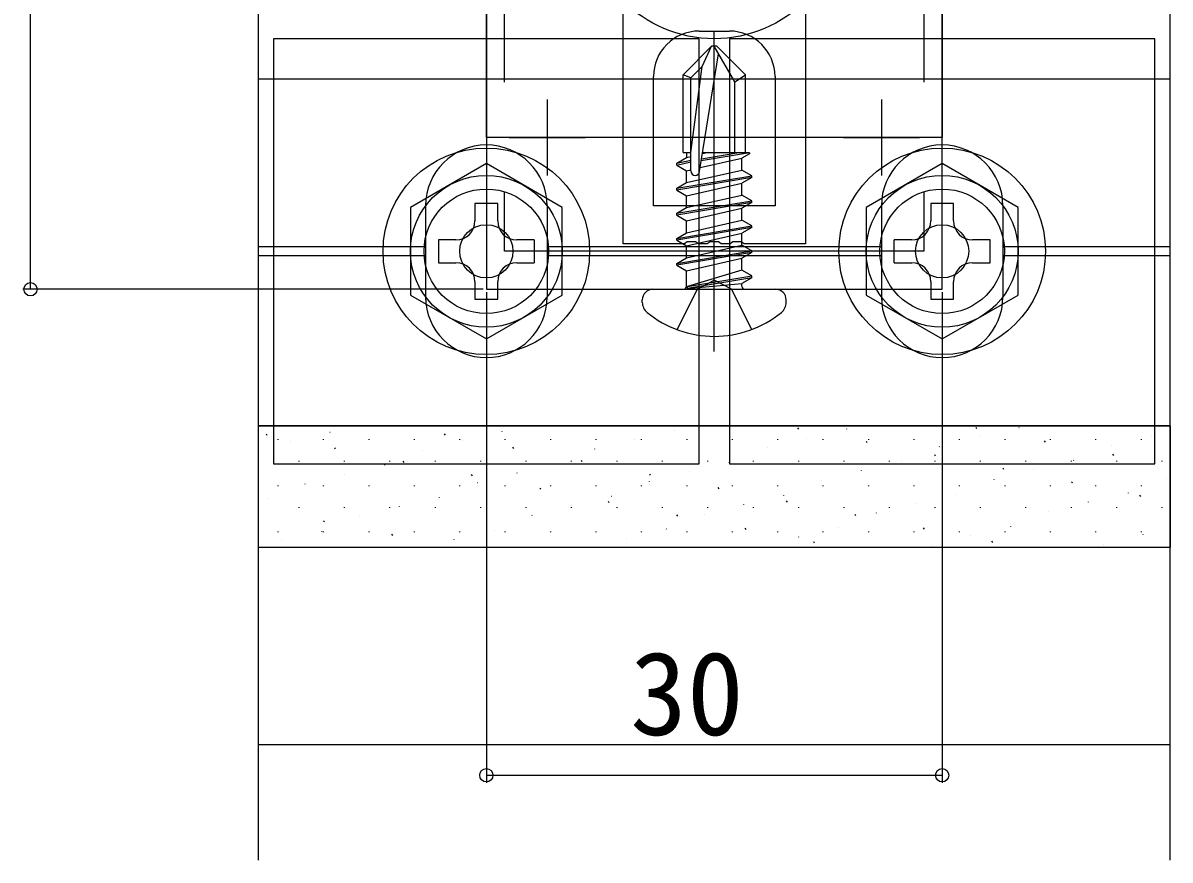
# Model space of a CAD drawing. Units: millimetres, scale not verified. Extents: x -875 to 875, y -1300 to 1294.
# Drawn here: x 526.4 to 677.4, y -1073.6 to -963.4 of the extents above; entities that cross this region are included whole.
import ezdxf
from ezdxf.enums import TextEntityAlignment as Align

# ---------------------------------------------------------------- set-up
doc = ezdxf.new("R2010")
doc.units = ezdxf.units.MM
doc.header["$LTSCALE"] = 8
for name, color, linetype in [('0-2_YKK_11', 7, 'Continuous'), ('0-5_YKK_13', 4, 'Continuous'), ('0-6_YKK_D', 6, 'Continuous')]:
    doc.layers.add(name, color=color, linetype=linetype)
doc.styles.add('ＭＳ ゴシック', font='')
doc.styles.get('ＭＳ ゴシック').set_extended_font_data('MS Gothic')

msp = doc.modelspace()

# ---------------------------------------------------------------- linework, layer by layer
at = {"layer": '0-2_YKK_11'}
for p, q in [((595.352, -973.427), (595.352, -983.427)), ((639.352, -973.427), (639.352, -983.427)), ((590.352, -978.427), (600.352, -978.427)), ((634.352, -978.427), (644.352, -978.427))]:
    msp.add_line(p, q, dxfattribs=at)
msp.add_lwpolyline([(587.352, -898.427), (587.352, -998.427), (647.352, -998.427), (647.352, -898.427)], close=True, dxfattribs=at)
for points in [[(589.752, -971.16), (589.752, -957.027), (592.352, -954.427), (592.352, -942.427), (589.752, -939.827), (589.752, -925.693)], [(644.952, -925.693), (644.952, -939.827), (642.352, -942.427), (642.352, -954.427), (644.952, -957.027), (644.952, -971.16)], [(644.952, -985.693), (644.952, -993.427), (589.752, -993.427), (589.752, -985.693)]]:
    msp.add_lwpolyline(points, dxfattribs=at)
at = {"layer": '0-5_YKK_13'}
for p, q in [((557.352, -1073.594), (557.352, -820.415)), ((677.352, -1073.594), (677.352, -820.415)), ((615.352, -964.427), (619.352, -964.427)), ((617.352, -1006.627), (617.352, -964.423)), ((617.002, -966.427), (613.252, -970.177)), ((615.422, -982.932), (617.931, -967.429)), ((615.765, -969.078), (617.002, -966.427)), ((617.702, -966.427), (617.002, -966.427)), ((620.052, -971.103), (617.352, -966.427)), ((617.702, -966.427), (621.452, -970.177)), ((614.252, -980.427), (615.765, -969.078)), ((557.352, -970.727), (677.352, -970.727)), ((613.252, -980.427), (613.252, -970.177)), ((614.252, -970.591), (613.252, -970.177)), ((621.452, -980.427), (621.452, -970.177)), ((612.409, -981.834), (613.703, -981.086)), ((612.409, -981.834), (614.252, -981.417)), ((613.252, -980.427), (614.252, -980.427)), ((613.703, -980.427), (613.703, -981.086)), ((613.703, -981.086), (614.252, -980.962)), ((615.507, -982.409), (621.001, -981.169)), ((621.974, -980.475), (615.649, -981.529)), ((620.85, -980.427), (615.689, -981.287)), ((616.623, -980.427), (615.798, -980.613)), ((615.828, -980.427), (621.452, -980.427)), ((621.974, -980.607), (621.001, -981.169)), ((621.001, -982.734), (621.001, -981.169)), ((621.974, -980.475), (621.452, -980.427)), ((621.974, -980.475), (621.974, -980.475)), ((621.974, -980.475), (621.974, -980.607)), ((612.409, -982.069), (614.252, -981.653)), ((612.409, -982.069), (612.409, -981.834)), ((612.409, -982.069), (613.703, -982.817)), ((613.703, -982.817), (614.252, -982.693)), ((613.703, -984.382), (621.001, -982.734)), ((613.703, -984.382), (613.703, -982.817)), ((622.296, -983.481), (621.001, -982.734)), ((612.409, -985.129), (622.296, -983.481)), ((622.296, -983.717), (612.409, -985.365)), ((612.409, -985.129), (613.703, -984.382)), ((613.703, -986.112), (621.001, -984.464)), ((622.296, -983.717), (621.001, -984.464)), ((621.001, -986.03), (621.001, -984.464)), ((622.296, -983.717), (622.296, -983.481)), ((612.409, -985.365), (612.409, -985.129)), ((612.409, -985.365), (613.703, -986.112)), ((613.703, -987.678), (621.001, -986.03)), ((622.296, -986.777), (621.001, -986.03)), ((579.352, -987.427), (579.352, -999.427)), ((588.852, -987.127), (585.852, -987.127)), ((585.852, -987.127), (585.852, -989.427)), ((588.852, -989.427), (588.852, -987.127)), ((595.352, -987.427), (595.352, -999.427)), ((612.409, -988.425), (622.296, -986.777)), ((622.296, -987.013), (612.409, -988.66)), ((613.703, -987.678), (613.703, -986.112)), ((622.296, -987.013), (621.001, -987.76)), ((622.296, -987.013), (622.296, -986.777)), ((639.352, -987.427), (639.352, -999.427)), ((648.852, -987.127), (645.852, -987.127)), ((645.852, -987.127), (645.852, -989.427)), ((648.852, -989.427), (648.852, -987.127)), ((655.352, -987.427), (655.352, -999.427)), ((612.409, -988.425), (613.703, -987.678)), ((612.409, -988.66), (612.409, -988.425)), ((612.409, -988.66), (613.703, -989.408)), ((613.703, -989.408), (621.001, -987.76)), ((621.001, -989.325), (621.001, -987.76)), ((612.409, -991.721), (622.296, -990.073)), ((622.296, -990.308), (612.409, -991.956)), ((613.703, -990.973), (621.001, -989.325)), ((613.703, -990.973), (613.703, -989.408)), ((622.296, -990.073), (621.001, -989.325)), ((622.296, -990.308), (621.001, -991.056)), ((622.296, -990.308), (622.296, -990.073)), ((583.352, -991.927), (581.052, -991.927)), ((593.652, -991.927), (591.352, -991.927)), ((593.652, -991.927), (593.652, -994.927)), ((612.409, -991.721), (613.703, -990.973)), ((612.409, -991.956), (612.409, -991.721)), ((612.409, -991.956), (613.703, -992.704)), ((613.703, -992.704), (621.001, -991.056)), ((621.001, -992.621), (621.001, -991.056)), ((643.352, -991.927), (641.052, -991.927)), ((641.052, -994.927), (641.052, -991.927)), ((579.352, -992.827), (557.352, -992.827)), ((639.352, -992.827), (595.352, -992.827)), ((613.703, -994.269), (621.001, -992.621)), ((613.703, -994.269), (613.703, -992.704)), ((622.296, -993.604), (622.296, -993.369)), ((677.352, -992.827), (655.352, -992.827)), ((579.352, -994.027), (557.352, -994.027)), ((591.352, -994.927), (593.652, -994.927)), ((639.352, -994.027), (595.352, -994.027)), ((622.296, -993.604), (612.409, -995.252)), ((612.409, -995.017), (613.703, -994.269)), ((612.409, -995.252), (612.409, -995.017)), ((613.703, -995.999), (621.001, -994.352)), ((622.296, -993.604), (621.001, -994.352)), ((621.001, -995.917), (621.001, -994.352)), ((641.052, -994.927), (643.352, -994.927)), ((651.352, -994.927), (653.652, -994.927)), ((677.352, -994.027), (655.352, -994.027)), ((612.409, -995.252), (613.703, -995.999)), ((613.703, -998.027), (613.703, -995.999)), ((621.001, -995.917), (613.821, -998.077)), ((585.852, -997.427), (585.852, -999.727)), ((588.852, -999.727), (588.852, -997.427)), ((613.821, -998.077), (622.296, -996.664)), ((622.296, -996.9), (613.821, -998.312)), ((613.821, -998.312), (621.001, -997.647)), ((613.821, -998.312), (613.821, -998.077)), ((615.102, -998.427), (617.352, -997.23)), ((619.603, -998.427), (617.352, -997.23)), ((622.296, -996.9), (621.001, -997.647)), ((621.001, -998.027), (621.001, -997.647)), ((622.296, -996.9), (622.296, -996.664)), ((645.852, -997.427), (645.852, -999.727)), ((648.852, -999.727), (648.852, -997.427)), ((609.282, -998.427), (625.422, -998.427)), ((615.102, -998.427), (612.452, -1003.741)), ((619.603, -998.427), (622.252, -1003.741)), ((585.852, -999.727), (588.852, -999.727)), ((607.882, -1000.15), (607.882, -999.827)), ((626.822, -1000.15), (626.822, -999.827)), ((645.852, -999.727), (648.852, -999.727)), ((677.352, -1016.427), (557.352, -1016.427)), ((558.503, -1017.691), (558.393, -1017.525)), ((566.776, -1017.296), (566.769, -1017.277)), ((581.962, -1017.619), (581.852, -1017.453)), ((589.449, -1017.142), (589.442, -1017.124)), ((612.122, -1016.989), (612.116, -1016.97)), ((628.472, -1016.858), (628.362, -1016.692)), ((634.796, -1016.836), (634.789, -1016.817)), ((651.932, -1016.787), (651.821, -1016.62)), ((657.469, -1016.682), (657.462, -1016.664)), ((674.884, -1017.727), (674.878, -1017.708)), ((559.951, -1018.275), (559.951, -1018.175)), ((561.518, -1018.493), (561.511, -1018.475)), ((565.931, -1018.275), (565.931, -1018.175)), ((571.911, -1018.275), (571.911, -1018.175)), ((577.891, -1018.275), (577.891, -1018.175)), ((583.871, -1018.275), (583.871, -1018.175)), ((584.191, -1018.34), (584.184, -1018.321)), ((589.851, -1018.275), (589.851, -1018.175)), ((590.969, -1019.388), (590.858, -1019.222)), ((595.831, -1018.275), (595.831, -1018.175)), ((601.811, -1018.275), (601.811, -1018.175)), ((606.864, -1018.187), (606.858, -1018.168)), ((607.791, -1018.275), (607.791, -1018.175)), ((613.771, -1018.275), (613.771, -1018.175)), ((619.751, -1018.275), (619.751, -1018.175)), ((625.731, -1018.275), (625.731, -1018.175)), ((629.538, -1018.034), (629.531, -1018.015)), ((631.711, -1018.275), (631.711, -1018.175)), ((637.479, -1018.627), (637.368, -1018.461)), ((637.691, -1018.275), (637.691, -1018.175)), ((643.671, -1018.275), (643.671, -1018.175)), ((646.987, -1019.172), (646.98, -1019.153)), ((649.651, -1018.275), (649.651, -1018.175)), ((652.211, -1017.88), (652.204, -1017.861)), ((655.631, -1018.275), (655.631, -1018.175)), ((660.938, -1018.555), (660.828, -1018.389)), ((661.611, -1018.275), (661.611, -1018.175)), ((667.591, -1018.275), (667.591, -1018.175)), ((669.66, -1019.019), (669.653, -1019)), ((673.571, -1018.275), (673.571, -1018.175)), ((567.51, -1019.46), (567.399, -1019.293)), ((578.967, -1019.632), (578.96, -1019.613)), ((601.64, -1019.479), (601.633, -1019.46)), ((624.313, -1019.326), (624.307, -1019.307)), ((646.485, -1020.396), (646.375, -1020.229)), ((669.944, -1020.324), (669.834, -1020.157)), ((562.701, -1021.125), (562.701, -1021.025)), ((568.681, -1021.125), (568.681, -1021.025)), ((573.976, -1021.584), (573.969, -1021.565)), ((574.661, -1021.125), (574.661, -1021.025)), ((576.516, -1021.229), (576.406, -1021.062)), ((580.641, -1021.125), (580.641, -1021.025)), ((586.621, -1021.125), (586.621, -1021.025)), ((592.601, -1021.125), (592.601, -1021.025)), ((596.649, -1021.431), (596.643, -1021.412)), ((598.581, -1021.125), (598.581, -1021.025)), ((599.975, -1021.157), (599.865, -1020.99)), ((604.561, -1021.125), (604.561, -1021.025)), ((610.541, -1021.125), (610.541, -1021.025)), ((616.521, -1021.125), (616.521, -1021.025)), ((619.323, -1021.277), (619.316, -1021.259)), ((622.501, -1021.125), (622.501, -1021.025)), ((628.481, -1021.125), (628.481, -1021.025)), ((634.461, -1021.125), (634.461, -1021.025)), ((640.441, -1021.125), (640.441, -1021.025)), ((641.996, -1021.124), (641.989, -1021.105)), ((646.421, -1021.125), (646.421, -1021.025)), ((652.401, -1021.125), (652.401, -1021.025)), ((655.491, -1022.165), (655.381, -1021.998)), ((658.381, -1021.125), (658.381, -1021.025)), ((659.412, -1022.169), (659.405, -1022.15)), ((664.361, -1021.125), (664.361, -1021.025)), ((664.669, -1020.971), (664.663, -1020.952)), ((670.341, -1021.125), (670.341, -1021.025)), ((676.321, -1021.125), (676.321, -1021.025)), ((568.718, -1022.782), (568.712, -1022.763)), ((585.522, -1022.998), (585.412, -1022.831)), ((591.392, -1022.629), (591.385, -1022.61)), ((608.841, -1023.767), (608.834, -1023.748)), ((608.982, -1022.926), (608.871, -1022.759)), ((614.065, -1022.475), (614.058, -1022.456)), ((631.514, -1023.614), (631.507, -1023.595)), ((636.738, -1022.322), (636.732, -1022.303)), ((654.187, -1023.461), (654.181, -1023.442)), ((664.498, -1023.934), (664.388, -1023.767)), ((676.861, -1023.307), (676.854, -1023.288)), ((559.951, -1024.355), (559.951, -1024.255)), ((563.494, -1024.074), (563.487, -1024.055)), ((565.931, -1024.355), (565.931, -1024.255)), ((571.911, -1024.355), (571.911, -1024.255)), ((577.891, -1024.355), (577.891, -1024.255)), ((583.871, -1024.355), (583.871, -1024.255)), ((586.167, -1023.921), (586.161, -1023.902)), ((589.851, -1024.355), (589.851, -1024.255)), ((594.529, -1024.767), (594.418, -1024.6)), ((595.831, -1024.355), (595.831, -1024.255)), ((601.811, -1024.355), (601.811, -1024.255)), ((607.791, -1024.355), (607.791, -1024.255)), ((613.771, -1024.355), (613.771, -1024.255)), ((617.988, -1024.695), (617.878, -1024.528)), ((619.751, -1024.355), (619.751, -1024.255)), ((625.731, -1024.355), (625.731, -1024.255)), ((631.711, -1024.355), (631.711, -1024.255)), ((637.691, -1024.355), (637.691, -1024.255)), ((643.671, -1024.355), (643.671, -1024.255)), ((649.651, -1024.355), (649.651, -1024.255)), ((655.631, -1024.355), (655.631, -1024.255)), ((661.611, -1024.355), (661.611, -1024.255)), ((667.591, -1024.355), (667.591, -1024.255)), ((671.87, -1025.259), (671.863, -1025.24)), ((673.571, -1024.355), (673.571, -1024.255)), ((558.503, -1026.026), (558.497, -1026.007)), ((581.177, -1025.872), (581.17, -1025.854)), ((603.535, -1026.536), (603.425, -1026.369)), ((603.85, -1025.719), (603.843, -1025.7)), ((621.265, -1026.764), (621.259, -1026.745)), ((626.523, -1025.566), (626.517, -1025.547)), ((626.994, -1026.464), (626.884, -1026.297)), ((643.939, -1026.61), (643.932, -1026.591)), ((649.197, -1025.413), (649.19, -1025.394)), ((666.612, -1026.457), (666.605, -1026.438)), ((673.504, -1025.703), (673.394, -1025.536)), ((562.701, -1027.205), (562.701, -1027.105)), ((568.681, -1027.205), (568.681, -1027.105)), ((574.661, -1027.205), (574.661, -1027.105)), ((575.919, -1027.07), (575.912, -1027.051)), ((580.641, -1027.205), (580.641, -1027.105)), ((586.621, -1027.205), (586.621, -1027.105)), ((592.601, -1027.205), (592.601, -1027.105)), ((593.368, -1028.209), (593.361, -1028.19)), ((598.581, -1027.205), (598.581, -1027.105)), ((598.592, -1026.917), (598.585, -1026.898)), ((604.561, -1027.205), (604.561, -1027.105)), ((610.541, -1027.205), (610.541, -1027.105)), ((612.542, -1028.305), (612.431, -1028.138)), ((616.041, -1028.056), (616.034, -1028.037)), ((616.521, -1027.205), (616.521, -1027.105)), ((622.501, -1027.205), (622.501, -1027.105)), ((628.481, -1027.205), (628.481, -1027.105)), ((634.461, -1027.205), (634.461, -1027.105)), ((636.001, -1028.233), (635.89, -1028.066)), ((638.714, -1027.902), (638.708, -1027.884)), ((640.441, -1027.205), (640.441, -1027.105)), ((646.421, -1027.205), (646.421, -1027.105)), ((652.401, -1027.205), (652.401, -1027.105)), ((658.381, -1027.205), (658.381, -1027.105)), ((661.388, -1027.749), (661.381, -1027.73)), ((664.361, -1027.205), (664.361, -1027.105)), ((670.341, -1027.205), (670.341, -1027.105)), ((676.321, -1027.205), (676.321, -1027.105)), ((566.032, -1029.066), (565.921, -1028.899)), ((570.694, -1028.362), (570.688, -1028.343)), ((656.397, -1029.701), (656.39, -1029.682)), ((559.951, -1030.435), (559.951, -1030.335)), ((565.704, -1030.314), (565.697, -1030.295)), ((565.931, -1030.435), (565.931, -1030.335)), ((571.911, -1030.435), (571.911, -1030.335)), ((575.038, -1030.834), (574.928, -1030.668)), ((577.891, -1030.435), (577.891, -1030.335)), ((583.871, -1030.435), (583.871, -1030.335)), ((588.377, -1030.161), (588.37, -1030.142)), ((589.851, -1030.435), (589.851, -1030.335)), ((595.831, -1030.435), (595.831, -1030.335)), ((601.811, -1030.435), (601.811, -1030.335)), ((605.793, -1031.205), (605.786, -1031.186)), ((607.791, -1030.435), (607.791, -1030.335)), ((611.05, -1030.008), (611.044, -1029.989)), ((613.771, -1030.435), (613.771, -1030.335)), ((619.751, -1030.435), (619.751, -1030.335)), ((621.548, -1030.073), (621.438, -1029.907)), ((625.731, -1030.435), (625.731, -1030.335)), ((628.466, -1031.052), (628.459, -1031.033)), ((631.711, -1030.435), (631.711, -1030.335)), ((633.724, -1029.854), (633.717, -1029.835)), ((637.691, -1030.435), (637.691, -1030.335)), ((643.671, -1030.435), (643.671, -1030.335)), ((645.007, -1030.002), (644.897, -1029.835)), ((649.651, -1030.435), (649.651, -1030.335)), ((651.139, -1030.899), (651.133, -1030.88)), ((655.631, -1030.435), (655.631, -1030.335)), ((661.611, -1030.435), (661.611, -1030.335)), ((667.591, -1030.435), (667.591, -1030.335)), ((673.571, -1030.435), (673.571, -1030.335)), ((673.813, -1030.745), (673.806, -1030.727)), ((560.446, -1031.512), (560.439, -1031.493)), ((583.119, -1031.359), (583.113, -1031.34)), ((623.242, -1032.344), (623.235, -1032.325)), ((630.554, -1031.842), (630.444, -1031.676)), ((645.915, -1032.191), (645.908, -1032.172)), ((654.014, -1031.77), (653.903, -1031.604)), ((668.588, -1032.037), (668.582, -1032.019)), ((677.352, -1058.427), (557.352, -1058.427))]:
    msp.add_line(p, q, dxfattribs=at)
for points in [[(647.352, -918.427), (647.352, -978.427), (587.352, -978.427), (587.352, -918.427)], [(559.352, -1021.427), (615.352, -1021.427), (615.352, -965.427), (559.352, -965.427)], [(619.352, -1021.427), (675.352, -1021.427), (675.352, -965.427), (619.352, -965.427)], [(597.352, -987.653), (587.352, -981.88), (577.352, -987.653), (577.352, -999.2), (587.352, -1004.974), (597.352, -999.2)], [(637.352, -999.2), (647.352, -1004.974), (657.352, -999.2), (657.352, -987.653), (647.352, -981.88), (637.352, -987.653)], [(557.352, -1032.427), (557.352, -1016.427), (677.352, -1016.427), (677.352, -1032.427)]]:
    msp.add_lwpolyline(points, close=True, dxfattribs=at)
for points in [[(605.352, -992.427), (605.352, -959.234), (605.208, -958.843)], [(629.497, -958.843), (629.352, -959.234), (629.352, -992.427), (621.269, -992.427), (620.902, -992.187), (619.802, -992.187), (619.436, -992.427), (618.269, -992.427), (617.902, -992.187), (616.802, -992.187), (616.436, -992.427), (615.269, -992.427), (614.902, -992.187), (613.802, -992.187), (613.436, -992.427), (605.352, -992.427)], [(614.252, -982.838), (614.252, -970.591), (615.765, -969.078)], [(625.352, -970.427), (625.352, -987.427), (609.352, -987.427), (609.352, -970.427)], [(620.052, -980.427), (620.052, -971.103), (621.452, -970.177)], [(581.052, -991.927), (581.052, -994.927), (583.352, -994.927)], [(653.652, -994.927), (653.652, -991.927), (651.352, -991.927)], [(612.409, -995.017), (622.296, -993.369), (621.001, -992.621)], [(622.296, -996.9), (622.296, -996.664), (621.001, -995.917)]]:
    msp.add_lwpolyline(points, dxfattribs=at)
for centre, radius in [((617.352, -948.427), 17), ((617.352, -948.427), 17), ((587.352, -993.427), 13.6), ((647.352, -993.427), 13.6), ((587.352, -993.427), 10), ((647.352, -993.427), 10), ((587.352, -993.427), 8.2), ((647.352, -993.427), 8.2), ((587.352, -993.427), 3.5), ((647.352, -993.427), 3.5)]:
    msp.add_circle(centre, radius, dxfattribs=at)
for centre, radius, start, end in [((615.352, -970.427), 6, 90.00001, 179.99999), ((619.352, -970.427), 6, 0.00001, 89.99999), ((587.352, -987.427), 8, 0, 180), ((647.352, -987.427), 8, 0, 180), ((614.841, -982.838), 0.589, 180, 270), ((614.841, -982.838), 0.589, 270, 350.8071), ((583.352, -989.427), 2.5, 270, 0), ((591.352, -989.427), 2.5, 180, 270), ((643.352, -989.427), 2.5, 270, 0), ((651.352, -989.427), 2.5, 180, 270), ((583.352, -997.427), 2.5, 0, 90), ((591.352, -997.427), 2.5, 90, 180), ((643.352, -997.427), 2.5, 0, 90), ((651.352, -997.427), 2.5, 90, 180), ((613.303, -998.027), 0.4, 270, 360), ((621.401, -998.027), 0.4, 180, 270), ((587.352, -999.427), 8, 180, 0), ((609.282, -999.827), 1.4, 90, 180), ((625.422, -999.827), 1.4, 0, 90), ((647.352, -999.427), 8, 180, 0), ((609.606, -1000.15), 1.724, 180, 230.87645), ((625.099, -1000.15), 1.724, 309.12355, 0), ((617.352, -990.627), 14, 230.87645, 270), ((617.352, -990.627), 14, 270, 309.12355)]:
    msp.add_arc(centre, radius, start, end, dxfattribs=at)
at = {"layer": '0-6_YKK_D'}
for p, q in [((527.352, -998.427), (527.352, -898.427)), ((586.952, -998.427), (526.352, -998.427)), ((587.352, -998.827), (587.352, -1063.427)), ((647.352, -998.827), (647.352, -1063.427)), ((587.352, -1062.427), (647.352, -1062.427))]:
    msp.add_line(p, q, dxfattribs=at)
for centre in [(527.352, -998.427), (587.352, -1062.427), (647.352, -1062.427)]:
    msp.add_circle(centre, 0.875, dxfattribs=at)

# ---------------------------------------------------------------- texts
at = {"layer": '0-6_YKK_D', "style": 'ＭＳ ゴシック'}
msp.add_text('30', height=11, dxfattribs=at).set_placement((606.273, -1060.427), align=Align.BOTTOM_LEFT)

doc.saveas('drawing.dxf')
